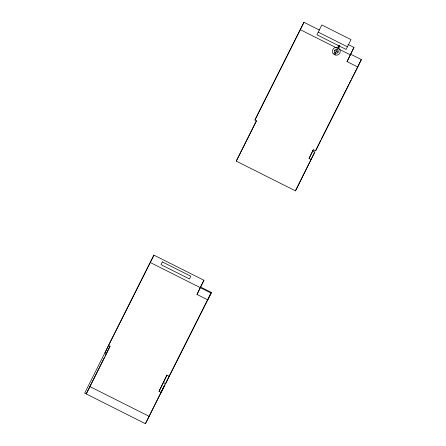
<?xml version="1.0" encoding="UTF-8"?>
<svg xmlns="http://www.w3.org/2000/svg" width="446" height="446" viewBox="0 0 446 446"><rect width="100%" height="100%" fill="white"/><g stroke="black" fill="none" stroke-linecap="round" stroke-linejoin="round"><path stroke-width="0.67" d="M335.42 53.247L335.069 54.68L334.26 54.217M203.934 280.266L200.538 287.007L211.304 292.414L207.769 299.863L197.004 294.455L203.934 280.266L153.931 255.14L108.478 345.438L104.938 352.886L106.505 353.667L86.223 393.952L104.425 357.38M106.505 353.667L110.039 346.224L108.478 345.438M150.397 262.588L211.159 293.117L145.424 423.7L84.662 393.166L153.931 255.14M313.22 149.756L312.596 150.999L314.764 152.092L295.458 190.86L236.263 161.112L256.539 120.827L254.978 120.041L258.513 112.598L303.971 22.3L319.403 30.055M236.263 161.112L256.333 120.821M254.978 120.041L303.971 22.3M318.227 32.129L316.961 34.794L346.129 49.45L351.002 39.616L321.834 24.959L318.227 32.129L347.389 46.785M197.004 294.455L200.243 287.625M162.561 389.23L164.73 384.931L161.19 392.38L159.021 391.287L166.938 375.136L169.112 376.229L165.572 383.672L163.403 382.584L166.938 375.136M145.424 423.7L161.943 390.462M334.595 50.376L338.096 52.132M334.344 54.05L334.606 54.178L335.147 53.107M338.185 46.88L338.787 47.125L338.185 46.88C338.542 45.899 337.109 46.022 339.356 45.275L339.601 46.953L339.356 45.275M335.481 52.974L337.209 49.534M311.23 159.534L309.061 158.447L313.443 149.739L315.612 150.832L357.803 67.023L347.038 61.609L353.968 47.421L347.796 44.321M347.038 61.609L353.968 47.421M309.061 158.447L312.596 150.999M295.458 190.86L314.764 152.092M315.612 150.832L318.851 144.008M357.803 67.023L361.338 59.574L350.573 54.167M105.044 356.142L110.039 346.224M159.021 391.287L163.403 382.584M169.112 376.229L211.304 292.414M338.765 47.17L339.021 46.657L339.579 46.997M319.146 143.383L320.707 140.284M321.332 139.041L348.839 84.406M349.463 83.168L351.024 80.063M351.649 78.819L361.338 59.574M300.437 29.748L350.433 54.869M89.757 386.509L148.958 416.252M162.333 261.913L161.023 264.668L189.494 278.973L190.804 276.219L162.333 261.913M334.701 52.355A1.957 1.923 25.4 0 0 338.074 52.182A1.957 1.923 25.4 0 0 336.2 49.378A1.957 1.923 25.4 0 0 334.701 52.355M333.045 53.42A3.947 3.886 25.4 0 0 339.852 53.074A3.947 3.886 25.4 0 0 336.072 47.415A3.947 3.886 25.4 0 0 333.045 53.42"/></g></svg>
